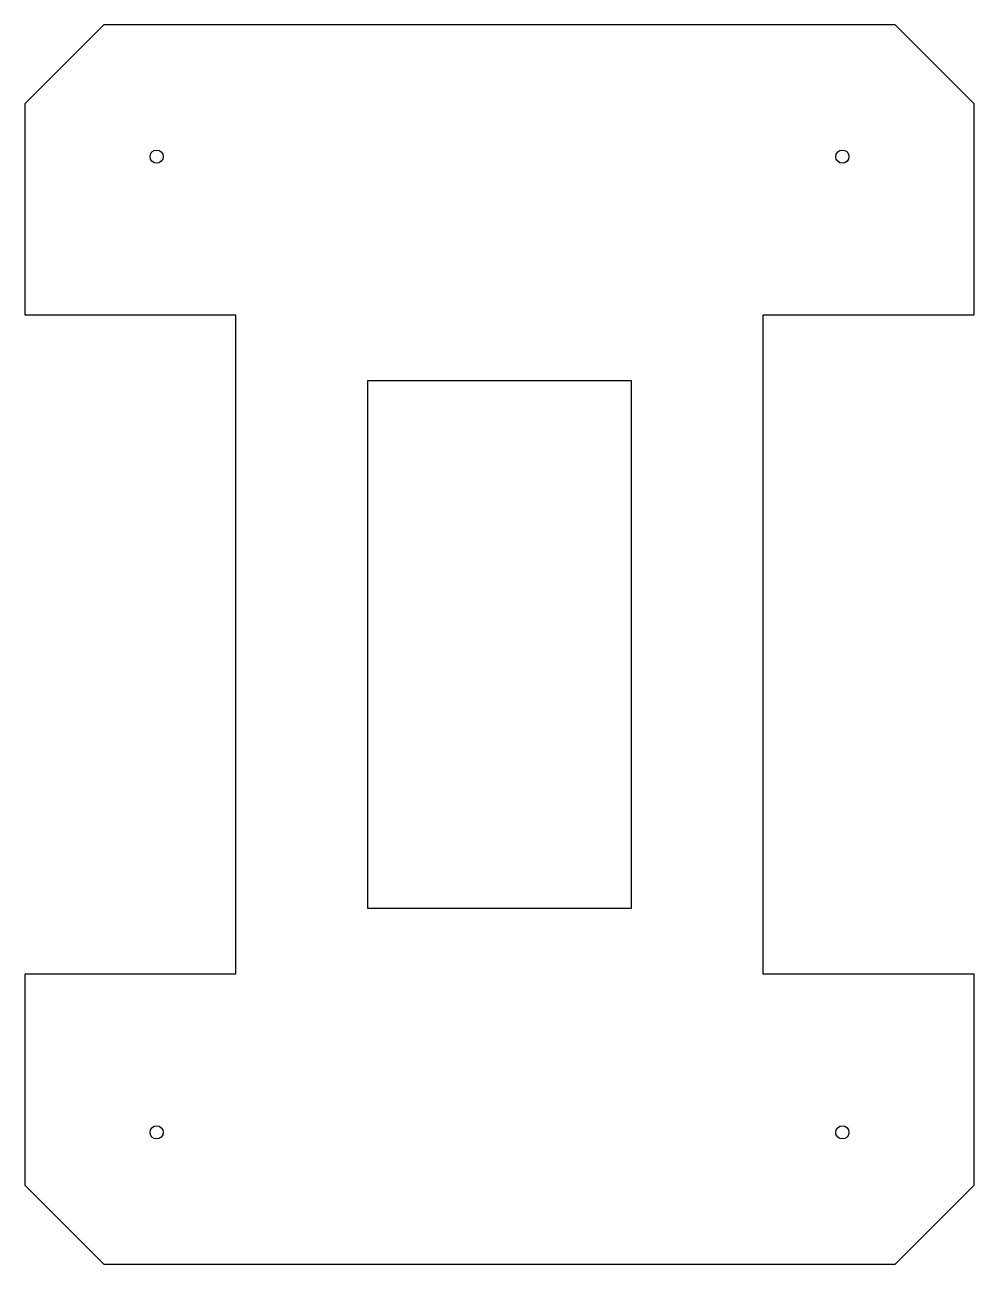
# Model space of a CAD drawing. Extents: x -51.5 to -15.5, y -23.5 to 23.5.
import ezdxf

# ---------------------------------------------------------------- set-up
doc = ezdxf.new("R2010")
doc.units = 0
doc.layers.get('0').update_dxf_attribs({"linetype": 'continuous'})

# ---------------------------------------------------------------- blocks, each defined once
blk = doc.blocks.new('SHAPE2DVIEW004')
at = {"color": 0}
for p, q in [((-48.5, 23.5), (-51.5, 20.5)), ((-18.5, 23.5), (-48.5, 23.5)), ((-15.5, 20.5), (-18.5, 23.5)), ((-51.5, 20.5), (-51.5, 12.5)), ((-15.5, 12.5), (-15.5, 20.5)), ((-51.5, 12.5), (-43.5, 12.5)), ((-43.5, 10), (-43.5, 12.5)), ((-23.5, 10), (-23.5, 12.5)), ((-23.5, 12.5), (-15.5, 12.5)), ((-43.5, -10), (-43.5, 10)), ((-28.5, 10), (-38.5, 10)), ((-38.5, 10), (-38.5, -10)), ((-28.5, -10), (-28.5, 10)), ((-23.5, -10), (-23.5, 10)), ((-43.5, -12.5), (-43.5, -10)), ((-38.5, -10), (-28.5, -10)), ((-23.5, -12.5), (-23.5, -10)), ((-43.5, -12.5), (-51.5, -12.5)), ((-51.5, -12.5), (-51.5, -20.5)), ((-15.5, -12.5), (-23.5, -12.5)), ((-15.5, -20.5), (-15.5, -12.5)), ((-51.5, -20.5), (-48.5, -23.5)), ((-18.5, -23.5), (-15.5, -20.5)), ((-48.5, -23.5), (-18.5, -23.5))]:
    blk.add_line(p, q, dxfattribs=at)
for centre in [(-46.5, 18.5), (-20.5, 18.5), (-46.5, -18.5), (-20.5, -18.5)]:
    blk.add_circle(centre, 0.25, dxfattribs=at)

msp = doc.modelspace()

# ---------------------------------------------------------------- block references
at = {"color": 0}
msp.add_blockref('SHAPE2DVIEW004', (0, 0), dxfattribs=at)

doc.saveas('drawing.dxf')
